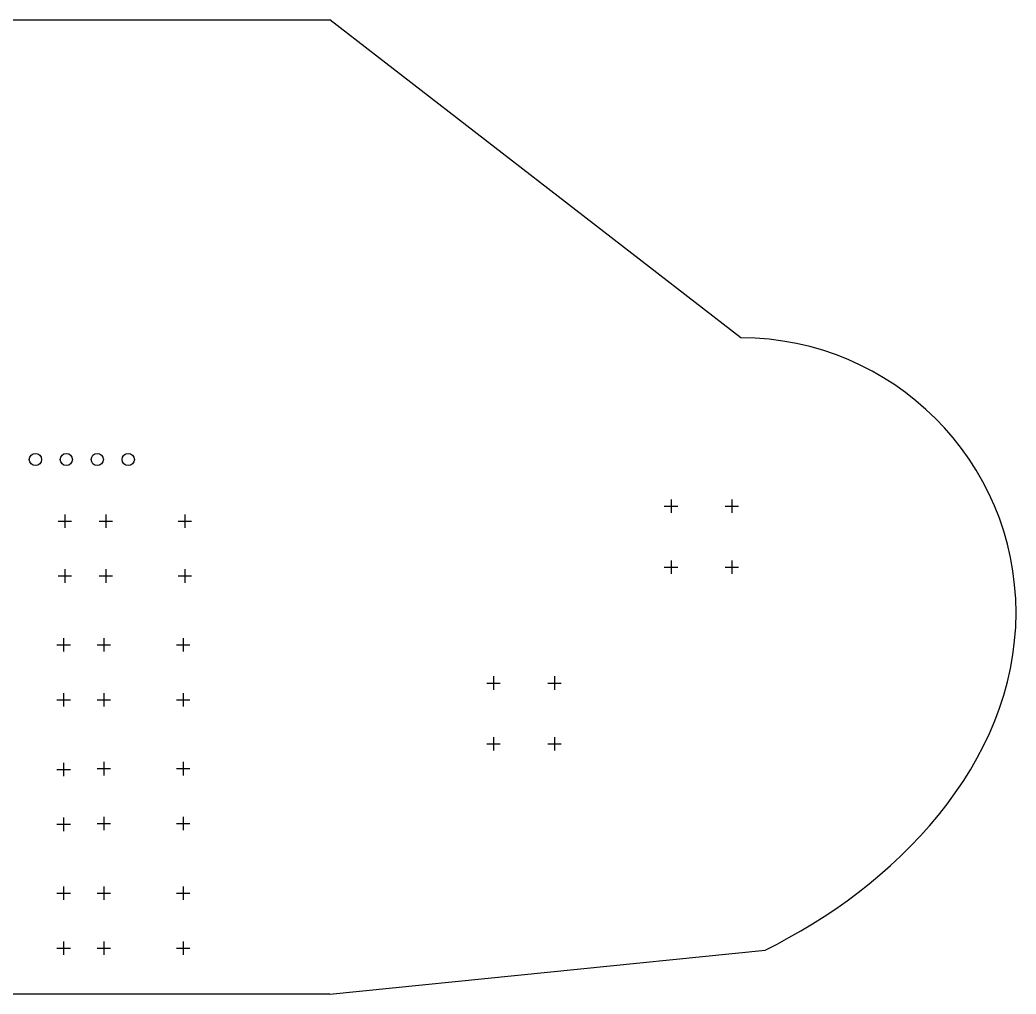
# Model space of a CAD drawing. Extents: x 59 to 223, y -149 to -55.
# Drawn here: x 141.5 to 223.3, y -135.4 to -55.4 of the extents above; entities that cross this region are included whole.
import ezdxf

# ---------------------------------------------------------------- set-up
doc = ezdxf.new("R2010")
doc.units = 0
doc.layers.add('BLACK', color=7, linetype='CONTINUOUS')

msp = doc.modelspace()

# ---------------------------------------------------------------- linework, layer by layer
at = {"layer": 'BLACK', "linetype": 'CONTINUOUS'}
for p, q in [((116.986, -55.358), (166.986, -55.358)), ((200.7238, -81.4703), (166.986, -55.358)), ((201.885652, -81.499678), (200.7238, -81.4703)), ((203.032253, -81.586866), (201.885652, -81.499678)), ((204.162182, -81.730446), (203.032253, -81.586866)), ((205.274021, -81.928999), (204.162182, -81.730446)), ((206.366352, -82.181107), (205.274021, -81.928999)), ((207.437756, -82.485351), (206.366352, -82.181107)), ((208.486814, -82.840312), (207.437756, -82.485351)), ((209.512109, -83.244571), (208.486814, -82.840312)), ((210.512221, -83.696711), (209.512109, -83.244571)), ((211.485731, -84.195313), (210.512221, -83.696711)), ((212.431221, -84.738957), (211.485731, -84.195313)), ((213.347273, -85.326226), (212.431221, -84.738957)), ((214.232468, -85.955701), (213.347273, -85.326226)), ((215.085387, -86.625963), (214.232468, -85.955701)), ((215.904612, -87.335594), (215.085387, -86.625963)), ((216.688725, -88.083175), (215.904612, -87.335594)), ((217.436305, -88.867287), (216.688725, -88.083175)), ((218.145936, -89.686512), (217.436305, -88.867287)), ((218.816198, -90.539431), (218.145936, -89.686512)), ((219.445673, -91.424626), (218.816198, -90.539431)), ((220.032942, -92.340678), (219.445673, -91.424626)), ((220.576586, -93.286168), (220.032942, -92.340678)), ((221.075188, -94.259678), (220.576586, -93.286168)), ((194.983, -94.74), (194.983, -95.84)), ((199.983, -94.74), (199.983, -95.84)), ((221.527328, -95.25979), (221.075188, -94.259678)), ((194.433, -95.29), (195.533, -95.29)), ((199.433, -95.29), (200.533, -95.29)), ((221.931587, -96.285085), (221.527328, -95.25979)), ((145.236, -95.97), (145.236, -97.07)), ((148.59, -95.97), (148.59, -97.07)), ((155.09, -95.97), (155.09, -97.07)), ((222.286548, -97.334143), (221.931587, -96.285085)), ((144.686, -96.52), (145.786, -96.52)), ((148.04, -96.52), (149.14, -96.52)), ((154.54, -96.52), (155.64, -96.52)), ((222.590792, -98.405547), (222.286548, -97.334143)), ((222.8429, -99.497878), (222.590792, -98.405547)), ((194.983, -99.74), (194.983, -100.84)), ((199.983, -99.74), (199.983, -100.84)), ((223.041453, -100.609717), (222.8429, -99.497878)), ((145.236, -100.47), (145.236, -101.57)), ((148.59, -100.47), (148.59, -101.57)), ((155.09, -100.47), (155.09, -101.57)), ((194.433, -100.29), (195.533, -100.29)), ((199.433, -100.29), (200.533, -100.29)), ((144.686, -101.02), (145.786, -101.02)), ((148.04, -101.02), (149.14, -101.02)), ((154.54, -101.02), (155.64, -101.02)), ((223.185033, -101.739646), (223.041453, -100.609717)), ((223.272221, -102.886247), (223.185033, -101.739646)), ((223.3016, -104.0481), (223.272221, -102.886247)), ((223.272282, -105.210108), (223.3016, -104.0481)), ((223.185515, -106.3578), (223.272282, -105.210108)), ((145.135, -106.13), (145.135, -107.23)), ((148.44, -106.13), (148.44, -107.23)), ((154.94, -106.13), (154.94, -107.23)), ((144.585, -106.68), (145.685, -106.68)), ((147.89, -106.68), (148.99, -106.68)), ((154.39, -106.68), (155.49, -106.68)), ((223.043081, -107.490691), (223.185515, -106.3578)), ((222.846758, -108.608298), (223.043081, -107.490691)), ((222.598328, -109.710138), (222.846758, -108.608298)), ((180.42, -109.258), (180.42, -110.358)), ((185.42, -109.258), (185.42, -110.358)), ((179.87, -109.808), (180.97, -109.808)), ((184.87, -109.808), (185.97, -109.808)), ((222.299571, -110.795728), (222.598328, -109.710138)), ((144.585, -111.18), (145.685, -111.18)), ((145.135, -110.63), (145.135, -111.73)), ((147.89, -111.18), (148.99, -111.18)), ((148.44, -110.63), (148.44, -111.73)), ((154.39, -111.18), (155.49, -111.18)), ((154.94, -110.63), (154.94, -111.73)), ((221.952266, -111.864585), (222.299571, -110.795728)), ((221.558195, -112.916225), (221.952266, -111.864585)), ((221.119137, -113.950164), (221.558195, -112.916225)), ((180.42, -114.258), (180.42, -115.358)), ((185.42, -114.258), (185.42, -115.358)), ((220.636874, -114.965921), (221.119137, -113.950164)), ((179.87, -114.808), (180.97, -114.808)), ((184.87, -114.808), (185.97, -114.808)), ((220.113184, -115.963011), (220.636874, -114.965921)), ((219.549849, -116.940951), (220.113184, -115.963011)), ((145.135, -116.362), (145.135, -117.462)), ((147.89, -116.84), (148.99, -116.84)), ((148.44, -116.29), (148.44, -117.39)), ((154.39, -116.84), (155.49, -116.84)), ((154.94, -116.29), (154.94, -117.39)), ((144.585, -116.912), (145.685, -116.912)), ((218.948649, -117.899258), (219.549849, -116.940951)), ((218.311365, -118.837449), (218.948649, -117.899258)), ((217.639775, -119.755041), (218.311365, -118.837449)), ((216.935662, -120.65155), (217.639775, -119.755041)), ((145.135, -120.862), (145.135, -121.962)), ((148.44, -120.79), (148.44, -121.89)), ((154.94, -120.79), (154.94, -121.89)), ((216.200805, -121.526492), (216.935662, -120.65155)), ((144.585, -121.412), (145.685, -121.412)), ((147.89, -121.34), (148.99, -121.34)), ((154.39, -121.34), (155.49, -121.34)), ((215.436984, -122.379386), (216.200805, -121.526492)), ((214.64598, -123.209747), (215.436984, -122.379386)), ((213.829573, -124.017092), (214.64598, -123.209747)), ((212.989544, -124.800938), (213.829573, -124.017092)), ((212.127672, -125.560802), (212.989544, -124.800938)), ((211.245738, -126.2962), (212.127672, -125.560802)), ((145.135, -126.522), (145.135, -127.622)), ((148.44, -126.522), (148.44, -127.622)), ((154.94, -126.522), (154.94, -127.622)), ((210.345523, -127.00665), (211.245738, -126.2962)), ((144.585, -127.072), (145.685, -127.072)), ((147.89, -127.072), (148.99, -127.072)), ((154.39, -127.072), (155.49, -127.072)), ((209.428806, -127.691667), (210.345523, -127.00665)), ((207.55299, -128.983473), (208.497369, -128.350769)), ((208.497369, -128.350769), (209.428806, -127.691667)), ((206.597452, -129.589295), (207.55299, -128.983473)), ((205.632533, -130.167752), (206.597452, -129.589295)), ((203.681677, -131.240637), (204.660014, -130.71836)), ((204.660014, -130.71836), (205.632533, -130.167752)), ((144.585, -131.572), (145.685, -131.572)), ((145.135, -131.022), (145.135, -132.122)), ((147.89, -131.572), (148.99, -131.572)), ((148.44, -131.022), (148.44, -132.122)), ((154.39, -131.572), (155.49, -131.572)), ((154.94, -131.022), (154.94, -132.122)), ((202.6993, -131.7341), (203.681677, -131.240637)), ((166.986, -135.3523), (202.6993, -131.7341)), ((166.986, -135.3523), (116.986, -135.3523))]:
    msp.add_line(p, q, dxfattribs=at)
at = {"layer": 'BLACK'}
for centre in [(142.815, -91.461), (145.355, -91.461), (147.895, -91.461), (150.435, -91.461)]:
    msp.add_circle(centre, 0.5, dxfattribs=at)

doc.saveas('drawing.dxf')
